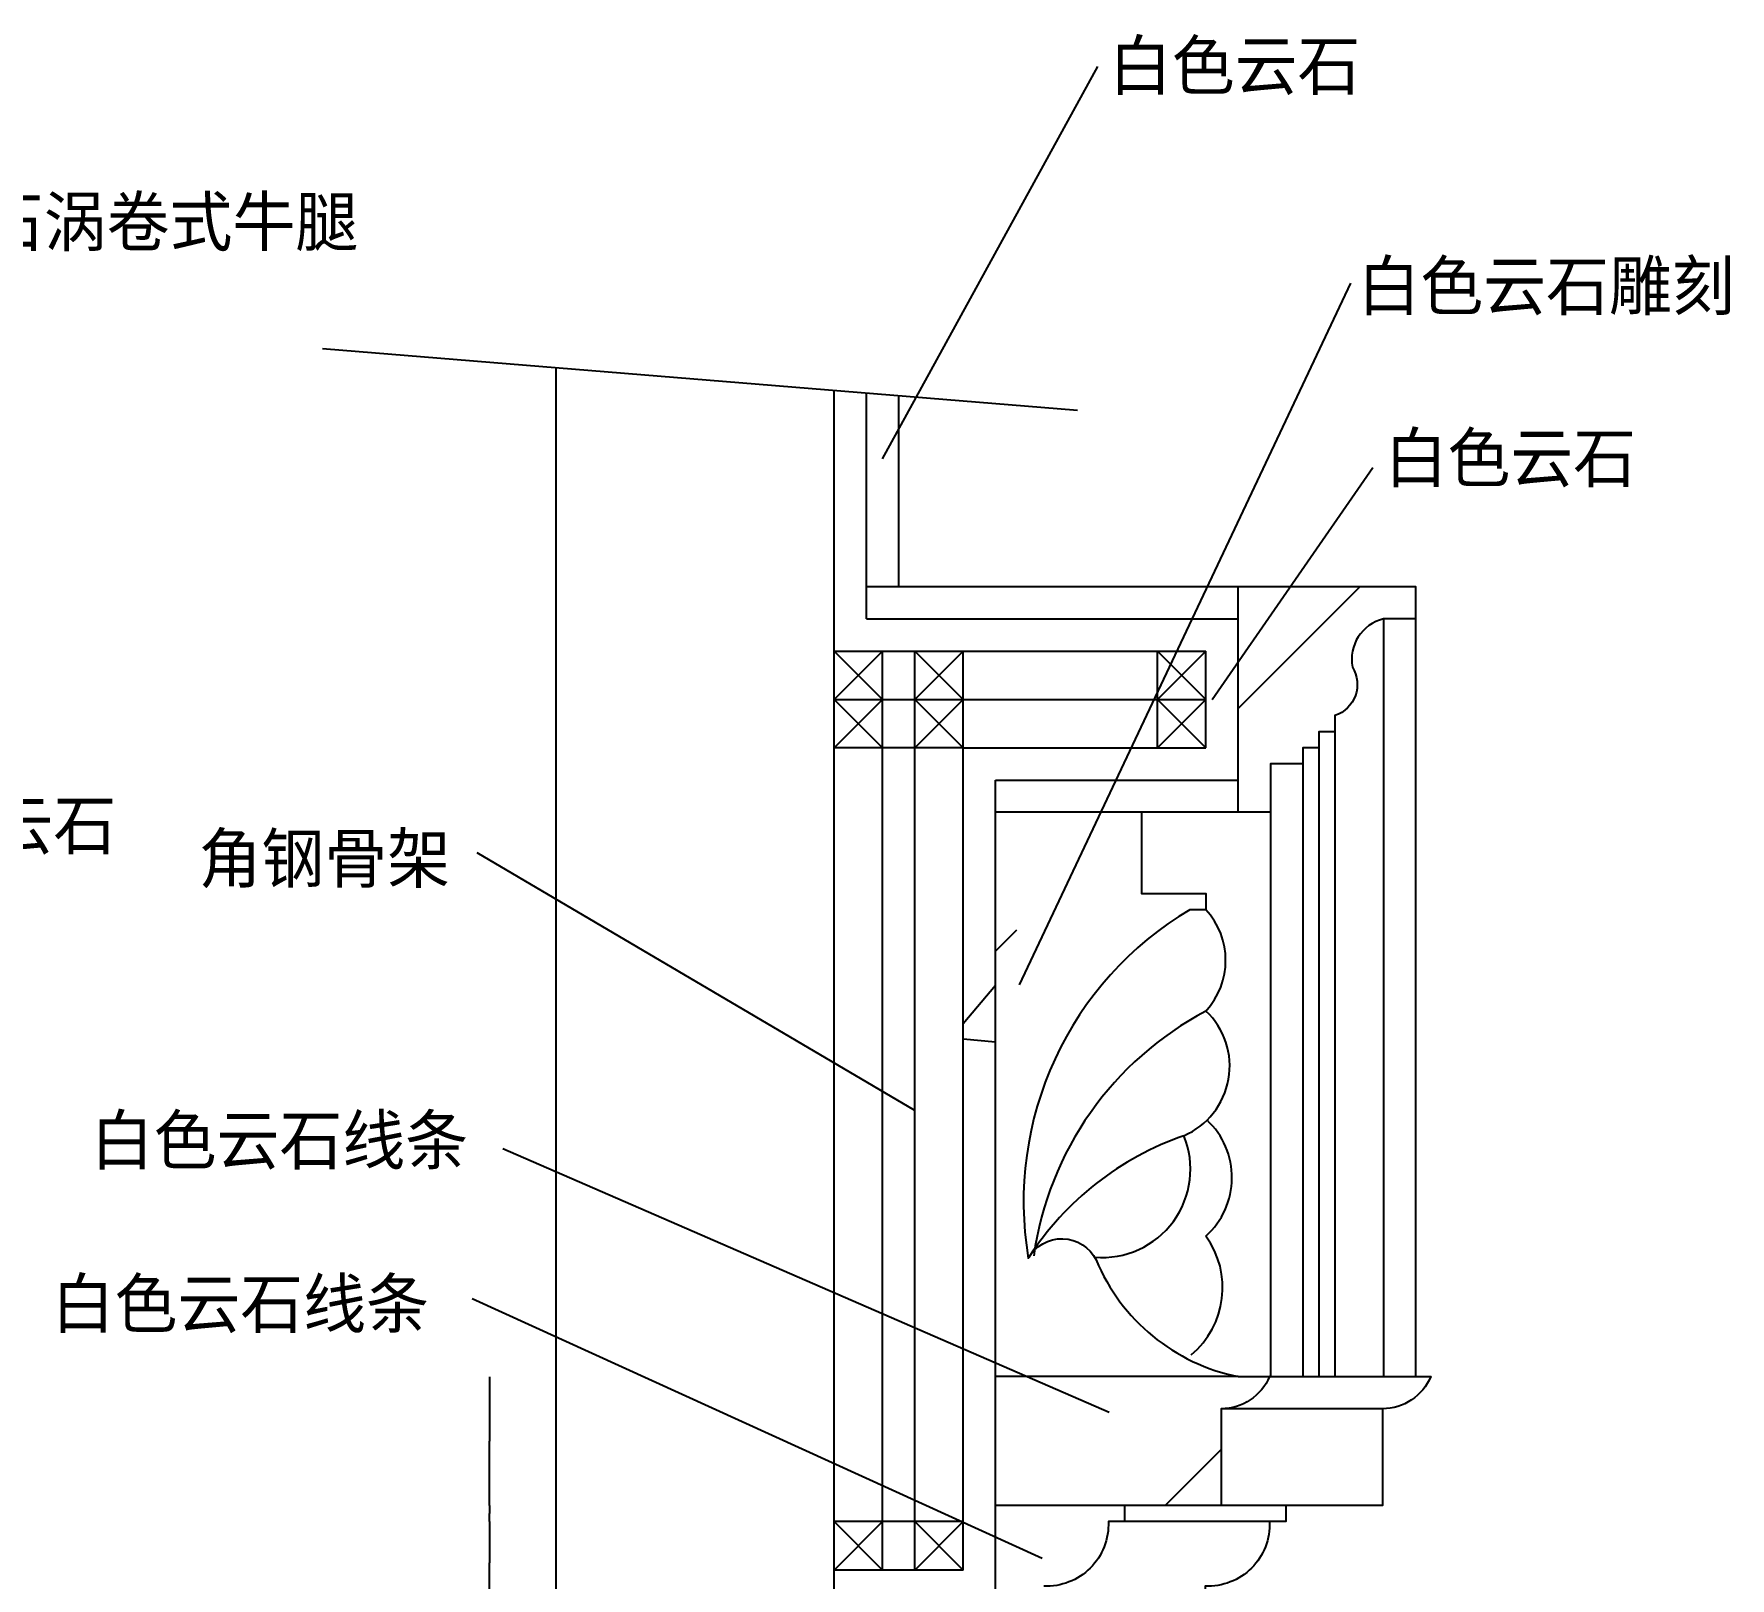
# Model space of a CAD drawing. Header units: metres. Extents: x 172 to 5375, y 420 to 6939.
# Drawn here: x 3272 to 5375, y 4585 to 6500 of the extents above; entities that cross this region are included whole.
import ezdxf

# ---------------------------------------------------------------- set-up
doc = ezdxf.new("R2010")
doc.units = ezdxf.units.M
for name, color, linetype in [('2', 2, 'Continuous'), ('3', 3, 'Continuous'), ('4', 4, 'Continuous'), ('7', 7, 'Continuous'), ('BH', 3, 'Continuous'), ('DIM', 3, 'Continuous'), ('TEXT', 3, 'Continuous')]:
    doc.layers.add(name, color=color, linetype=linetype)
doc.dimstyles.get("Standard").update_dxf_attribs({"dimtxt": 2.5, "dimasz": 2.5, "dimexe": 1.25, "dimexo": 0.625, "dimtad": 1, "dimcen": 2.5, "dimazin": 3, "dimtfac": 1, "dimtmove": 0, "dimatfit": 3})

# ---------------------------------------------------------------- blocks, each defined once
blk = doc.blocks.new('*D56')
for p, q in [((3836.7, 4674.65), (3836.7, 4664.65)), ((3836.45, 4664.65), (3836.2, 4664.65)), ((3836.7, 4654.65), (3836.7, 4664.65)), ((3836.7, 4664.65), (3836.7, 4664.65)), ((3836.95, 4664.65), (3837.2, 4664.65))]:
    blk.add_line(p, q)
at = {"layer": 'Defpoints'}
for p in [(3836.7, 4674.65), (3836.7, 4664.65), (3836.7, 4654.65)]:
    blk.add_point(p, dxfattribs=at)
at = {"layer": 'DIM', "insert": (3836.7, 4665.775), "char_height": 1, "attachment_point": 5}
blk.add_mtext('0', dxfattribs=at)
blk = doc.blocks.new('*D57')
for p, q in [((3836.7, 4654.65), (3836.7, 4603.58)), ((3836.45, 4603.58), (3836.2, 4603.58)), ((3836.7, 4554.65), (3836.7, 4603.58)), ((3836.7, 4603.58), (3836.7, 4603.58)), ((3836.95, 4603.58), (3837.2, 4603.58))]:
    blk.add_line(p, q)
at = {"layer": 'Defpoints'}
for p in [(3836.7, 4654.65), (3836.7, 4603.58), (3836.7, 4554.65)]:
    blk.add_point(p, dxfattribs=at)
at = {"layer": 'DIM', "insert": (3836.7, 4604.705), "char_height": 1, "attachment_point": 5}
blk.add_mtext('50', dxfattribs=at)
blk = doc.blocks.new('*D61')
for p, q in [((3836.7, 4834.28), (3836.7, 4754.46)), ((3836.45, 4754.46), (3836.2, 4754.46)), ((3836.7, 4674.65), (3836.7, 4754.46)), ((3836.7, 4754.46), (3836.7, 4754.46)), ((3836.95, 4754.46), (3837.2, 4754.46))]:
    blk.add_line(p, q)
at = {"layer": 'Defpoints'}
for p in [(3836.7, 4834.28), (3836.7, 4754.46), (3836.7, 4674.65)]:
    blk.add_point(p, dxfattribs=at)
at = {"layer": 'DIM', "insert": (3836.7, 4755.585), "char_height": 1, "attachment_point": 5}
blk.add_mtext('80', dxfattribs=at)

msp = doc.modelspace()

# ---------------------------------------------------------------- hatches: boundary and pattern name
at = {"layer": 'BH'}
h = msp.add_hatch(dxfattribs=at)
h.set_pattern_fill('ANSI31', scale=1000)
h.paths.add_polyline_path([(4264.32, 6057.66), (3919.56, 6085.95), (3919.56, 3654.65), (4264.32, 3654.65)])
h = msp.add_hatch(dxfattribs=at)
h.set_pattern_fill('AR-CONC', scale=10)
h.paths.add_polyline_path([(4464.32, 5574.65), (4765.42, 5574.65), (4765.42, 5774.65), (4304.32, 5774.65), (4304.32, 6054.38), (4264.32, 6057.66), (4264.32, 5734.65), (4725.42, 5734.65), (4725.42, 5614.65), (4424.32, 5614.65), (4424.32, 4594.65), (4264.32, 4594.65), (4264.32, 3654.65), (4224.32, 3654.65), (4224.32, 3614.65), (4304.32, 3614.65), (4304.32, 3814.65), (4364.32, 3814.65), (4364.32, 4554.65), (4464.32, 4554.65)])
h = msp.add_hatch(dxfattribs=at)
h.set_pattern_fill('ANSI33', scale=200)
h.paths.add_polyline_path([(4304.32, 5814.65), (4344.32, 5814.65), (4344.32, 6051.09), (4304.32, 6054.38)])
h = msp.add_hatch(dxfattribs=at)
h.set_pattern_fill('ANSI33', scale=200)
h.paths.add_polyline_path([(4765.42, 5814.65), (4304.32, 5814.65), (4304.32, 5774.65), (4765.42, 5774.65)])
h.paths.add_polyline_path([(4945.42, 5774.65), (4985.42, 5774.65), (4985.42, 5814.65), (4765.42, 5814.65), (4765.42, 5534.65), (4805.42, 5534.65), (4805.42, 5594.65), (4845.42, 5594.65), (4845.42, 5614.65), (4865.42, 5614.65), (4865.42, 5634.65), (4885.42, 5634.65), (4885.42, 5654.65, 0.48), (4907.14, 5714.65, -0.4)])
h.paths.add_polyline_path([(4765.42, 5574.65), (4464.32, 5574.65), (4464.32, 5534.65), (4645.42, 5534.65), (4765.42, 5534.65)])
h = msp.add_hatch(dxfattribs=at)
h.set_pattern_fill('ANSI33', scale=200)
h.paths.add_polyline_path([(4705.42, 5413.85), (4725.42, 5413.85), (4725.42, 5433.85), (4645.42, 5433.85), (4645.42, 5534.65), (4464.32, 5534.65), (4464.32, 4834.65), (4765.42, 4834.65, -0.25), (4589.32, 4979.36, 0.57), (4507.47, 4985.17), (4505.7, 4982.45, 0.01), (4505.08, 4981.4, -0.31)])
h.paths.add_polyline_path([(4744.32, 4794.65, 0.3), (4804.32, 4834.65), (4765.42, 4834.65), (4464.32, 4834.65), (4464.32, 4674.65), (4624.32, 4674.65), (4744.32, 4674.65)])
h.paths.add_polyline_path([(4604.32, 4654.65), (4624.32, 4654.65), (4624.32, 4674.65), (4464.32, 4674.65), (4464.32, 4514.65), (4504.32, 4514.65), (4504.32, 4554.65), (4524.32, 4554.65), (4524.32, 4574.65), (4531.72, 4574.65, 0.41)])
h.paths.add_polyline_path([(4464.32, 4554.65), (4364.32, 4554.65), (4364.32, 4514.65), (4464.32, 4514.65)])

# ---------------------------------------------------------------- linework, layer by layer
at = {"layer": '2'}
msp.add_line((4264.32, 3654.65), (4264.32, 6057.66), dxfattribs=at)
at = {"layer": '3'}
for p, q in [((4865.42, 5614.65), (4865.42, 4834.65)), ((4845.42, 5594.65), (4845.42, 4834.65)), ((4944.32, 4794.65), (4744.32, 4794.65)), ((4804.32, 4654.65), (4624.32, 4654.65))]:
    msp.add_line(p, q, dxfattribs=at)
at = {"layer": '4'}
for p, q in [((4304.32, 5774.65), (4304.32, 6054.38)), ((4344.32, 5814.65), (4344.32, 6051.09)), ((4765.42, 5534.65), (4765.42, 5814.65)), ((4304.32, 5774.65), (4765.42, 5774.65)), ((4985.42, 5774.65), (4985.42, 4834.65)), ((4264.32, 5734.65), (4725.42, 5734.65)), ((4725.42, 5614.65), (4725.42, 5734.65)), ((4885.42, 5634.65), (4885.42, 4834.65)), ((4424.32, 4594.65), (4424.32, 5614.65)), ((4424.32, 5614.65), (4725.42, 5614.65)), ((4464.32, 4514.65), (4464.32, 5574.65)), ((4464.32, 5574.65), (4765.42, 5574.65)), ((4645.42, 5534.65), (4464.32, 5534.65)), ((4805.42, 5534.65), (4805.42, 4834.65)), ((4765.42, 4834.65), (4464.32, 4834.65)), ((4624.32, 4674.65), (4464.32, 4674.65)), ((4424.32, 4594.65), (4264.32, 4594.65))]:
    msp.add_line(p, q, dxfattribs=at)
for points in [[(4304.32, 5814.65), (4985.42, 5814.65), (4985.42, 5774.65), (4945.42, 5774.65, 0.4), (4907.14, 5714.65, -0.48), (4885.42, 5654.65), (4885.42, 5634.65), (4865.42, 5634.65), (4865.42, 5614.65), (4845.42, 5614.65), (4845.42, 5594.65), (4805.42, 5594.65), (4805.42, 5534.65), (4645.42, 5534.65), (4645.42, 5433.85), (4725.42, 5433.85), (4725.42, 5413.85), (4705.42, 5413.85, 0.31), (4505.08, 4981.4, -0.6), (4589.32, 4979.36, 0.25), (4765.42, 4834.65), (4805.42, 4834.65, -0.01), (4804.32, 4834.65, -0.3), (4744.32, 4794.65), (4744.32, 4674.65), (4624.32, 4674.65), (4624.32, 4654.65), (4604.32, 4654.65, -0.44), (4524.32, 4574.65)], [(4804.32, 4834.65), (5004.32, 4834.65, -0.3), (4944.32, 4794.65), (4944.32, 4674.65), (4824.32, 4674.65), (4824.32, 4654.65), (4804.32, 4654.65, -0.44), (4724.32, 4574.65), (4724.32, 4554.65), (4704.32, 4554.65), (4704.32, 4514.65), (4664.32, 4514.65), (4664.32, 4474.65), (4625.91, 4474.65, -0.8), (4638.6, 4229.38, 0.17), (4514.21, 4154.59, 0.36), (4507.56, 4074.34, -0.25), (4510.61, 4107, -1.58), (4558.03, 4008.85, -0.13), (4464.32, 4035.56)]]:
    msp.add_lwpolyline(points, format="xyb", dxfattribs=at)
for centre, radius, start, end in [((4656.6, 5350.99), 93.21, 317.6, 42.4), ((4660.82, 5219.82), 94.02, 293.3, 46.6), ((4596.53, 5091.95), 109.64, 265.25, 22.25)]:
    msp.add_arc(centre, radius, start, end, dxfattribs=at)
at = {"layer": '7'}
for p, q in [((4945.42, 5774.65), (4945.42, 4834.65)), ((4324.32, 4594.65), (4324.32, 5734.65)), ((4364.32, 4594.65), (4364.32, 5734.65)), ((4424.32, 5614.65), (4424.32, 5734.65)), ((4665.42, 5614.65), (4665.42, 5734.65)), ((4264.32, 5674.65), (4725.42, 5674.65)), ((4424.32, 5614.65), (4264.32, 5614.65)), ((4824.32, 4674.65), (4744.32, 4674.65)), ((4424.32, 4654.65), (4264.32, 4654.65))]:
    msp.add_line(p, q, dxfattribs=at)
for centre, radius, start, end in [((4659.94, 5081.47), 97.73, 312.07, 46.87), ((4637.13, 4945.14), 108.92, 309.9, 35.84)]:
    msp.add_arc(centre, radius, start, end, dxfattribs=at)
at = {"layer": 'BH'}
for p, q in [((4324.32, 4594.65), (4264.32, 4654.65)), ((4264.32, 4594.65), (4324.32, 4654.65)), ((4364.32, 4594.65), (4424.32, 4654.65)), ((4424.32, 4594.65), (4364.32, 4654.65))]:
    msp.add_line(p, q, dxfattribs=at)
for points in [[(4264.32, 5734.65), (4324.32, 5674.65), (4264.32, 5614.65)], [(4324.32, 5734.65), (4264.32, 5674.65), (4324.32, 5614.65)], [(4424.32, 5734.65), (4364.32, 5674.65), (4424.32, 5614.65)], [(4364.32, 5734.65), (4424.32, 5674.65), (4364.32, 5614.65)], [(4725.42, 5734.65), (4665.42, 5674.65), (4725.42, 5614.65)], [(4665.42, 5734.65), (4725.42, 5674.65), (4665.42, 5614.65)]]:
    msp.add_lwpolyline(points, dxfattribs=at)
for centre, radius, start, end in [((4915.93, 4927.07), 408.25, 117.82, 171.91), ((4821.25, 4778.58), 375.68, 109.15, 147.13)]:
    msp.add_arc(centre, radius, start, end, dxfattribs=at)
at = {"layer": 'DIM'}
for p, q in [((4566.15, 6032.89), (3629.51, 6109.75)), ((3919.56, 3110.95), (3919.56, 6085.95))]:
    msp.add_line(p, q, dxfattribs=at)

# ---------------------------------------------------------------- texts
at = {"layer": 'TEXT'}
for s, p in [('白色云石', (4605.01, 6431.19)), ('白色云石涡卷式牛腿', (2971.96, 6237.36)), ('白色云石雕刻', (4913.29, 6157.81)), ('白色云石', (4946.94, 5944.44)), ('白色云石', (3061.88, 5488.89)), ('角钢骨架', (3475.96, 5447.54)), ('白色云石线条', (3342.25, 5098.06)), ('白色云石线条', (3293.72, 4895.23))]:
    msp.add_text(s, height=60, dxfattribs=at).set_placement(p)

# ---------------------------------------------------------------- dimensions: what is measured, and where the dimension line sits
at = {"layer": 'DIM'}
for base, p1, p2, text, picture, middle in [((3836.7, 4754.46), (3836.7, 4834.28), (3836.7, 4674.65), '80', '*D61', (3836.7, 4755.585)), ((3836.7, 4603.58), (3836.7, 4654.65), (3836.7, 4554.65), '50', '*D57', (3836.7, 4604.705))]:
    dim = msp.add_linear_dim(base=base, p1=p1, p2=p2, text=text, dimstyle='Standard', dxfattribs=at)
    dim.commit()
    dim.dimension.update_dxf_attribs({"geometry": picture, "text_midpoint": middle})
dim = msp.add_linear_dim(base=(3836.7, 4664.65), p1=(3836.7, 4674.65), p2=(3836.7, 4654.65), dimstyle='Standard', dxfattribs=at)
dim.commit()
dim.dimension.update_dxf_attribs({"geometry": '*D56', "text_midpoint": (3836.7, 4665.775)})

# ---------------------------------------------------------------- leaders
at = {"layer": 'BH'}
msp.add_leader([(4364.32, 5164.65), (3821.37, 5484.34)], dimstyle='Standard', dxfattribs=at)
at = {"layer": 'DIM'}
for points in [[(4324.32, 5973.12), (4591.36, 6459.71)], [(4494.07, 5320.41), (4905.27, 6191.15)], [(4732.95, 5674.65), (4932.56, 5962.42)], [(4605.48, 4790.22), (3853.39, 5117.13)], [(4522.13, 4608.93), (3815.5, 4930.96)]]:
    msp.add_leader(points, dimstyle='Standard', dxfattribs=at)

doc.saveas('drawing.dxf')
